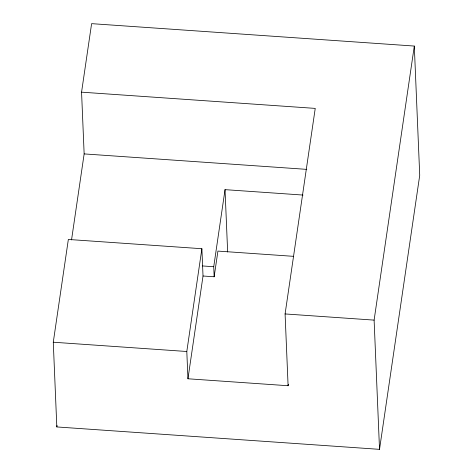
<?xml version="1.0" encoding="UTF-8"?>
<svg xmlns="http://www.w3.org/2000/svg" width="473" height="473" viewBox="0 0 473 473"><rect width="100%" height="100%" fill="white"/><g stroke="black" fill="none" stroke-linecap="round" stroke-linejoin="round"><path stroke-width="0.71" d="M71.535 239.917L84.147 153.908L81.563 92.164L91.608 23.65L414.307 46.058L419.722 175.288L379.523 449.35L56.825 426.942L53.278 342.221L68.349 239.45L201.882 248.721L203.023 276.007L187.947 378.778L288.098 385.732L288.311 384.271M56.825 426.942L57.044 425.475M187.947 378.778L186.805 351.498L201.882 248.721M203.023 276.007L214.151 276.776L213.731 266.725L225.036 189.649L303.022 195.065M214.151 276.776L217.923 251.086L293.698 256.348M288.098 385.732L285.089 313.942L315.237 108.394L81.563 92.164M379.523 449.35L374.108 320.12L414.307 46.058M84.147 153.908L306.77 169.369M202.604 265.956L213.731 266.725M285.089 313.942L374.108 320.12M53.278 342.221L186.805 351.498M225.036 189.649L227.649 251.997"/></g></svg>
